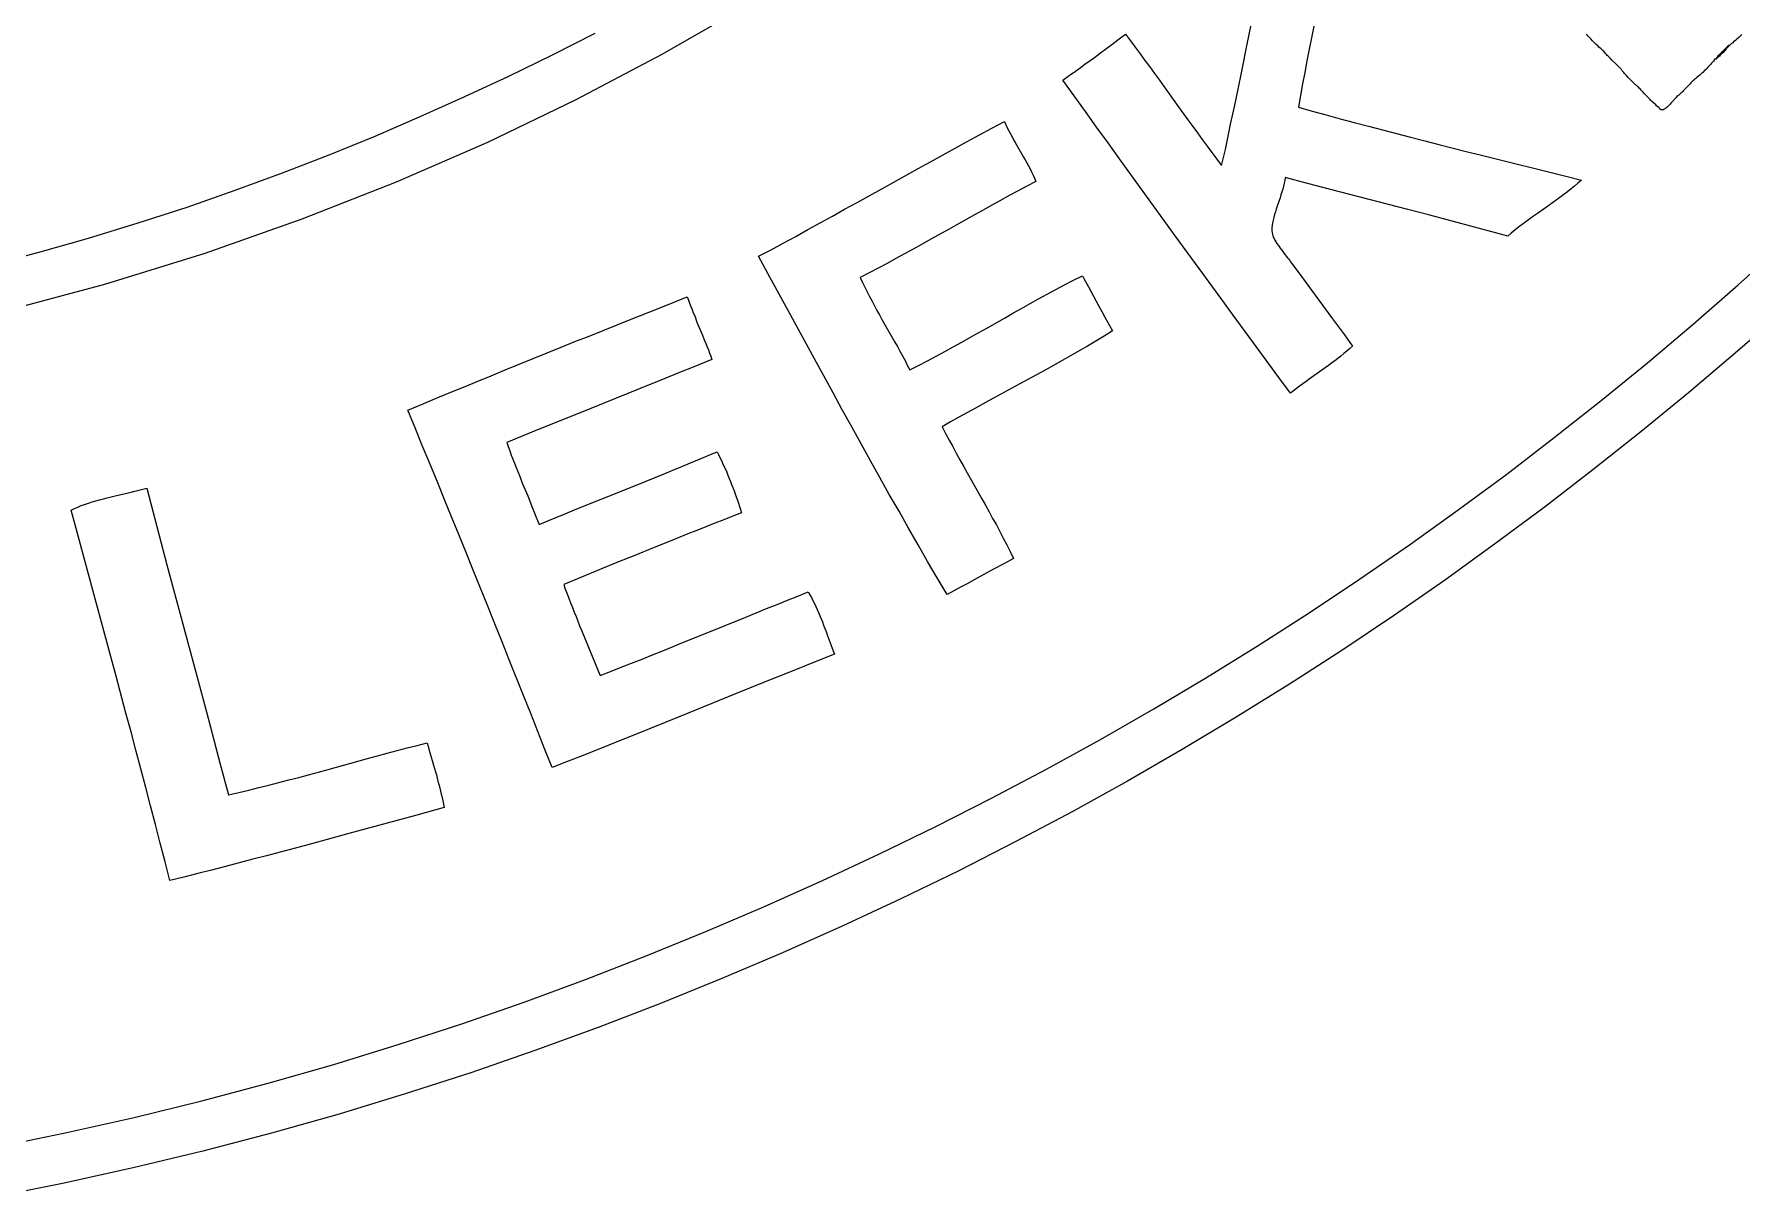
# Model space of a CAD drawing. Header units: metres. Extents: x -185 to 1201, y -340 to 309.
# Drawn here: x 896.98 to 904.39, y 49.29 to 54.34 of the extents above; entities that cross this region are included whole.
import ezdxf

# ---------------------------------------------------------------- set-up
doc = ezdxf.new("R2010")
doc.units = ezdxf.units.M

msp = doc.modelspace()

# ---------------------------------------------------------------- linework, layer by layer
for p, q in [((902.241, 54.2971), (902.288, 54.5306)), ((900.064, 54.4589), (899.702, 54.2519)), ((902.529, 54.3744), (902.52, 54.3245)), ((899.228, 54.25), (899.413, 54.3444)), ((901.605, 54.2587), (901.632, 54.2788)), ((901.632, 54.2788), (901.659, 54.299)), ((901.659, 54.299), (901.686, 54.3192)), ((901.686, 54.3192), (901.713, 54.3396)), ((901.713, 54.3396), (901.734, 54.3114)), ((901.734, 54.3114), (901.755, 54.2831)), ((901.755, 54.2831), (901.776, 54.2548)), ((902.217, 54.1796), (902.241, 54.2971)), ((902.52, 54.3245), (902.51, 54.2746)), ((903.719, 54.3319), (903.712, 54.3405)), ((903.723, 54.3277), (903.719, 54.3319)), ((903.727, 54.3235), (903.723, 54.3277)), ((903.731, 54.3194), (903.727, 54.3235)), ((903.738, 54.3113), (903.731, 54.3194)), ((903.742, 54.3073), (903.738, 54.3113)), ((903.75, 54.2994), (903.742, 54.3073)), ((903.754, 54.2956), (903.75, 54.2994)), ((903.762, 54.2879), (903.754, 54.2956)), ((903.766, 54.2841), (903.762, 54.2879)), ((903.775, 54.2767), (903.766, 54.2841)), ((903.779, 54.273), (903.775, 54.2767)), ((904.318, 54.2766), (904.304, 54.2607)), ((904.317, 54.2808), (904.306, 54.2688)), ((904.31, 54.2728), (904.318, 54.2808)), ((904.325, 54.2886), (904.317, 54.2808)), ((904.318, 54.2808), (904.322, 54.2847)), ((904.322, 54.2805), (904.318, 54.2766)), ((904.322, 54.2847), (904.33, 54.2925)), ((904.326, 54.2844), (904.322, 54.2805)), ((904.33, 54.2925), (904.325, 54.2886)), ((904.329, 54.2883), (904.326, 54.2844)), ((904.333, 54.2921), (904.329, 54.2883)), ((904.337, 54.2957), (904.333, 54.2921)), ((904.341, 54.2994), (904.337, 54.2957)), ((904.346, 54.3029), (904.341, 54.2994)), ((904.35, 54.3062), (904.346, 54.3029)), ((904.359, 54.3141), (904.35, 54.3062)), ((904.364, 54.318), (904.359, 54.3141)), ((904.373, 54.326), (904.364, 54.318)), ((904.377, 54.3301), (904.373, 54.326)), ((904.386, 54.3383), (904.377, 54.3301)), ((899.039, 54.1582), (899.228, 54.25)), ((899.702, 54.2519), (899.33, 54.0557)), ((901.51, 54.1895), (901.537, 54.2092)), ((901.537, 54.2092), (901.564, 54.2289)), ((901.564, 54.2289), (901.578, 54.2388)), ((901.578, 54.2388), (901.605, 54.2587)), ((901.776, 54.2548), (901.797, 54.2263)), ((901.797, 54.2263), (901.818, 54.1978)), ((902.5, 54.2245), (902.491, 54.1744)), ((902.51, 54.2746), (902.5, 54.2245)), ((903.783, 54.2694), (903.779, 54.273)), ((903.787, 54.2658), (903.783, 54.2694)), ((903.791, 54.2612), (903.787, 54.2658)), ((903.794, 54.2567), (903.791, 54.2612)), ((903.798, 54.2524), (903.794, 54.2567)), ((903.802, 54.2481), (903.798, 54.2524)), ((903.806, 54.2439), (903.802, 54.2481)), ((903.81, 54.2398), (903.806, 54.2439)), ((903.814, 54.2357), (903.81, 54.2398)), ((903.822, 54.2277), (903.814, 54.2357)), ((903.839, 54.2117), (903.822, 54.2277)), ((903.843, 54.2076), (903.839, 54.2117)), ((903.847, 54.2035), (903.843, 54.2076)), ((903.851, 54.1993), (903.847, 54.2035)), ((904.247, 54.2059), (904.239, 54.1977)), ((904.251, 54.2101), (904.247, 54.2059)), ((904.254, 54.2143), (904.251, 54.2101)), ((904.262, 54.2229), (904.254, 54.2143)), ((904.265, 54.2272), (904.262, 54.2229)), ((904.266, 54.2297), (904.265, 54.2272)), ((904.267, 54.2304), (904.266, 54.2297)), ((904.268, 54.2312), (904.267, 54.2307)), ((904.267, 54.2307), (904.267, 54.2304)), ((904.269, 54.2317), (904.268, 54.2316)), ((904.268, 54.2316), (904.268, 54.2314)), ((904.268, 54.2314), (904.268, 54.2312)), ((904.27, 54.2317), (904.269, 54.2317)), ((904.271, 54.2314), (904.27, 54.2317)), ((904.279, 54.2397), (904.271, 54.2314)), ((904.271, 54.2314), (904.276, 54.2344)), ((904.273, 54.231), (904.271, 54.2314)), ((904.271, 54.2314), (904.271, 54.231)), ((904.271, 54.231), (904.271, 54.2314)), ((904.271, 54.2314), (904.271, 54.2314)), ((904.276, 54.2344), (904.273, 54.231)), ((904.276, 54.2344), (904.28, 54.2397)), ((904.28, 54.2379), (904.276, 54.2344)), ((904.282, 54.244), (904.279, 54.2397)), ((904.28, 54.2397), (904.284, 54.244)), ((904.284, 54.2415), (904.28, 54.2379)), ((904.29, 54.2525), (904.282, 54.244)), ((904.284, 54.244), (904.287, 54.2483)), ((904.288, 54.2452), (904.284, 54.2415)), ((904.287, 54.2483), (904.291, 54.2525)), ((904.292, 54.249), (904.288, 54.2452)), ((904.298, 54.2607), (904.29, 54.2525)), ((904.291, 54.2525), (904.295, 54.2566)), ((904.296, 54.2528), (904.292, 54.249)), ((904.295, 54.2566), (904.302, 54.2648)), ((904.3, 54.2567), (904.296, 54.2528)), ((904.306, 54.2688), (904.298, 54.2607)), ((904.304, 54.2607), (904.3, 54.2567)), ((904.302, 54.2648), (904.31, 54.2728)), ((898.849, 54.0692), (899.039, 54.1582)), ((901.441, 54.1411), (901.469, 54.1604)), ((901.49, 54.0728), (901.441, 54.1411)), ((901.469, 54.1604), (901.496, 54.1798)), ((901.496, 54.1798), (901.51, 54.1895)), ((901.818, 54.1978), (901.839, 54.1692)), ((901.839, 54.1692), (901.86, 54.1406)), ((901.86, 54.1406), (901.88, 54.112)), ((902.201, 54.1019), (902.217, 54.1796)), ((902.491, 54.1744), (902.481, 54.1242)), ((903.855, 54.195), (903.851, 54.1993)), ((903.859, 54.1907), (903.855, 54.195)), ((903.863, 54.1862), (903.859, 54.1907)), ((903.866, 54.1816), (903.863, 54.1862)), ((903.874, 54.1733), (903.866, 54.1816)), ((903.877, 54.1691), (903.874, 54.1733)), ((903.885, 54.1608), (903.877, 54.1691)), ((903.892, 54.1526), (903.885, 54.1608)), ((903.9, 54.1445), (903.892, 54.1526)), ((903.904, 54.1405), (903.9, 54.1445)), ((903.912, 54.1326), (903.904, 54.1405)), ((903.92, 54.1248), (903.912, 54.1326)), ((904.165, 54.129), (904.161, 54.1249)), ((904.169, 54.1331), (904.165, 54.129)), ((904.173, 54.137), (904.169, 54.1331)), ((904.177, 54.1409), (904.173, 54.137)), ((904.182, 54.1446), (904.177, 54.1409)), ((904.186, 54.1482), (904.182, 54.1446)), ((904.191, 54.1518), (904.186, 54.1482)), ((904.199, 54.1591), (904.191, 54.1518)), ((904.203, 54.1628), (904.199, 54.1591)), ((904.212, 54.1703), (904.203, 54.1628)), ((904.216, 54.1741), (904.212, 54.1703)), ((904.224, 54.1819), (904.216, 54.1741)), ((904.228, 54.1858), (904.224, 54.1819)), ((904.232, 54.1897), (904.228, 54.1858)), ((904.239, 54.1977), (904.232, 54.1897)), ((898.655, 53.9825), (898.849, 54.0692)), ((899.33, 54.0557), (898.946, 53.8708)), ((901.539, 54.0045), (901.49, 54.0728)), ((901.88, 54.112), (901.942, 54.026)), ((902.185, 54.0251), (902.201, 54.1019)), ((902.472, 54.0739), (902.463, 54.0235)), ((902.481, 54.1242), (902.472, 54.0739)), ((903.924, 54.1209), (903.92, 54.1248)), ((903.928, 54.1172), (903.924, 54.1209)), ((903.933, 54.1134), (903.928, 54.1172)), ((903.937, 54.1097), (903.933, 54.1134)), ((903.941, 54.1061), (903.937, 54.1097)), ((903.945, 54.1026), (903.941, 54.1061)), ((903.949, 54.0979), (903.945, 54.1026)), ((903.953, 54.0932), (903.949, 54.0979)), ((903.957, 54.0887), (903.953, 54.0932)), ((903.961, 54.0842), (903.957, 54.0887)), ((903.965, 54.0797), (903.961, 54.0842)), ((903.969, 54.0753), (903.965, 54.0797)), ((903.973, 54.0709), (903.969, 54.0753)), ((903.982, 54.0623), (903.973, 54.0709)), ((903.986, 54.0581), (903.982, 54.0623)), ((903.99, 54.0539), (903.986, 54.0581)), ((903.994, 54.0498), (903.99, 54.0539)), ((904.098, 54.0627), (904.085, 54.048)), ((904.101, 54.066), (904.098, 54.0627)), ((904.104, 54.0692), (904.101, 54.066)), ((904.108, 54.0726), (904.104, 54.0692)), ((904.113, 54.0761), (904.108, 54.0726)), ((904.117, 54.0798), (904.113, 54.0761)), ((904.121, 54.0836), (904.117, 54.0798)), ((904.125, 54.0875), (904.121, 54.0836)), ((904.129, 54.0916), (904.125, 54.0875)), ((904.133, 54.0956), (904.129, 54.0916)), ((904.137, 54.0998), (904.133, 54.0956)), ((904.153, 54.1166), (904.137, 54.0998)), ((904.157, 54.1208), (904.153, 54.1166)), ((904.161, 54.1249), (904.157, 54.1208)), ((898.459, 53.8984), (898.655, 53.9825)), ((901.588, 53.9363), (901.539, 54.0045)), ((901.942, 54.026), (901.984, 53.9687)), ((902.169, 53.9498), (902.177, 53.9873)), ((902.177, 53.9873), (902.185, 54.0251)), ((902.463, 54.0235), (902.523, 54.0066)), ((902.523, 54.0066), (902.583, 53.9898)), ((902.583, 53.9898), (902.644, 53.9733)), ((903.999, 54.0457), (903.994, 54.0498)), ((904.003, 54.0416), (903.999, 54.0457)), ((904.012, 54.0336), (904.003, 54.0416)), ((904.016, 54.0296), (904.012, 54.0336)), ((904.025, 54.0218), (904.016, 54.0296)), ((904.03, 54.0179), (904.025, 54.0218)), ((904.03, 54.0173), (904.03, 54.0179)), ((904.03, 54.0168), (904.03, 54.0173)), ((904.03, 54.0162), (904.03, 54.0168)), ((904.031, 54.0157), (904.03, 54.0162)), ((904.031, 54.0152), (904.031, 54.0157)), ((904.031, 54.0147), (904.031, 54.0152)), ((904.031, 54.0142), (904.031, 54.0147)), ((904.032, 54.0137), (904.031, 54.0142)), ((904.032, 54.0133), (904.032, 54.0137)), ((904.033, 54.013), (904.032, 54.0133)), ((904.033, 54.0126), (904.033, 54.013)), ((904.034, 54.0123), (904.033, 54.0126)), ((904.035, 54.0121), (904.034, 54.0123)), ((904.035, 54.0119), (904.035, 54.0121)), ((904.036, 54.0118), (904.035, 54.0119)), ((904.037, 54.0118), (904.036, 54.0118)), ((904.038, 54.0118), (904.037, 54.0118)), ((904.039, 54.0119), (904.038, 54.0118)), ((904.04, 54.012), (904.039, 54.0119)), ((904.041, 54.0123), (904.04, 54.012)), ((904.044, 54.0125), (904.041, 54.0123)), ((904.046, 54.0133), (904.044, 54.0125)), ((904.049, 54.0146), (904.046, 54.0133)), ((904.052, 54.0162), (904.049, 54.0146)), ((904.055, 54.0183), (904.052, 54.0162)), ((904.058, 54.0207), (904.055, 54.0183)), ((904.062, 54.0235), (904.058, 54.0207)), ((904.065, 54.0265), (904.062, 54.0235)), ((904.068, 54.0297), (904.065, 54.0265)), ((904.072, 54.0331), (904.068, 54.0297)), ((904.075, 54.0367), (904.072, 54.0331)), ((904.078, 54.0404), (904.075, 54.0367)), ((904.085, 54.048), (904.078, 54.0404)), ((901.08, 53.9034), (901.134, 53.9323)), ((901.134, 53.9323), (901.188, 53.961)), ((901.188, 53.961), (901.194, 53.9474)), ((901.194, 53.9474), (901.2, 53.934)), ((901.2, 53.934), (901.207, 53.9208)), ((901.207, 53.9208), (901.214, 53.9078)), ((901.214, 53.9078), (901.221, 53.895)), ((901.638, 53.8681), (901.588, 53.9363)), ((901.984, 53.9687), (902.005, 53.9401)), ((902.005, 53.9401), (902.025, 53.9116)), ((902.025, 53.9116), (902.046, 53.8831)), ((902.154, 53.8762), (902.161, 53.9128)), ((902.161, 53.9128), (902.169, 53.9498)), ((902.644, 53.9733), (902.705, 53.9568)), ((902.705, 53.9568), (902.766, 53.9406)), ((902.766, 53.9406), (902.827, 53.9245)), ((902.827, 53.9245), (902.888, 53.9086)), ((902.888, 53.9086), (902.949, 53.8928)), ((898.26, 53.8171), (898.459, 53.8984)), ((898.946, 53.8708), (898.55, 53.6978)), ((900.92, 53.816), (900.974, 53.8452)), ((900.974, 53.8452), (901.027, 53.8744)), ((901.027, 53.8744), (901.08, 53.9034)), ((901.221, 53.895), (901.228, 53.8822)), ((901.228, 53.8822), (901.235, 53.8696)), ((901.235, 53.8696), (901.242, 53.8571)), ((901.242, 53.8571), (901.264, 53.8196)), ((901.687, 53.8), (901.638, 53.8681)), ((902.046, 53.8831), (902.067, 53.8547)), ((902.067, 53.8547), (902.088, 53.8264)), ((902.138, 53.8048), (902.146, 53.8402)), ((902.146, 53.8402), (902.154, 53.8762)), ((902.949, 53.8928), (903.011, 53.8771)), ((903.011, 53.8771), (903.072, 53.8615)), ((903.072, 53.8615), (903.134, 53.8459)), ((903.134, 53.8459), (903.196, 53.8304)), ((898.058, 53.7385), (898.26, 53.8171)), ((900.708, 53.6984), (900.814, 53.7573)), ((900.814, 53.7573), (900.867, 53.7867)), ((900.867, 53.7867), (900.92, 53.816)), ((901.264, 53.8196), (901.271, 53.8071)), ((901.271, 53.8071), (901.278, 53.7944)), ((901.278, 53.7944), (901.285, 53.7817)), ((901.285, 53.7817), (901.292, 53.7689)), ((901.292, 53.7689), (901.299, 53.7559)), ((901.736, 53.7319), (901.687, 53.8)), ((902.088, 53.8264), (902.109, 53.7982)), ((902.109, 53.7982), (902.13, 53.77)), ((902.13, 53.77), (902.138, 53.8048)), ((903.196, 53.8304), (903.257, 53.815)), ((903.257, 53.815), (903.628, 53.7229)), ((897.852, 53.663), (898.058, 53.7385)), ((898.55, 53.6978), (898.142, 53.5372)), ((900.549, 53.6099), (900.708, 53.6984)), ((901.324, 53.7018), (901.285, 53.6814)), ((901.299, 53.7559), (901.305, 53.7427)), ((901.305, 53.7427), (901.312, 53.7293)), ((901.312, 53.7293), (901.318, 53.7157)), ((901.318, 53.7157), (901.324, 53.7018)), ((901.785, 53.6639), (901.736, 53.7319)), ((902.401, 53.6934), (902.398, 53.6809)), ((902.404, 53.7058), (902.401, 53.6934)), ((902.406, 53.7183), (902.404, 53.7058)), ((902.502, 53.6931), (902.406, 53.7183)), ((902.647, 53.6553), (902.502, 53.6931)), ((903.628, 53.7229), (903.69, 53.7075)), ((903.675, 53.6944), (903.66, 53.6815)), ((903.69, 53.7075), (903.675, 53.6944)), ((897.644, 53.5905), (897.852, 53.663)), ((900.495, 53.5805), (900.549, 53.6099)), ((901.171, 53.6191), (901.133, 53.5982)), ((901.209, 53.64), (901.171, 53.6191)), ((901.247, 53.6607), (901.209, 53.64)), ((901.285, 53.6814), (901.247, 53.6607)), ((901.835, 53.5959), (901.785, 53.6639)), ((902.383, 53.6309), (902.37, 53.5939)), ((902.387, 53.6434), (902.383, 53.6309)), ((902.391, 53.6559), (902.387, 53.6434)), ((902.395, 53.6684), (902.391, 53.6559)), ((902.398, 53.6809), (902.395, 53.6684)), ((902.937, 53.5798), (902.647, 53.6553)), ((903.565, 53.6087), (903.548, 53.597)), ((903.581, 53.6205), (903.565, 53.6087)), ((903.597, 53.6324), (903.581, 53.6205)), ((903.613, 53.6444), (903.597, 53.6324)), ((903.629, 53.6566), (903.613, 53.6444)), ((903.645, 53.6689), (903.629, 53.6566)), ((903.66, 53.6815), (903.645, 53.6689)), ((897.432, 53.5213), (897.644, 53.5905)), ((898.142, 53.5372), (897.721, 53.3895)), ((900.389, 53.5218), (900.442, 53.5511)), ((900.442, 53.5511), (900.495, 53.5805)), ((901.058, 53.5561), (900.945, 53.4927)), ((901.096, 53.5772), (901.058, 53.5561)), ((901.133, 53.5982), (901.096, 53.5772)), ((901.884, 53.5279), (901.835, 53.5959)), ((902.356, 53.5457), (902.353, 53.534)), ((902.359, 53.5576), (902.356, 53.5457)), ((902.363, 53.5696), (902.359, 53.5576)), ((902.366, 53.5817), (902.363, 53.5696)), ((902.37, 53.5939), (902.366, 53.5817)), ((903.033, 53.5545), (902.937, 53.5798)), ((903.13, 53.529), (903.033, 53.5545)), ((903.466, 53.5386), (903.449, 53.5267)), ((903.482, 53.5504), (903.466, 53.5386)), ((903.499, 53.5621), (903.482, 53.5504)), ((903.548, 53.597), (903.499, 53.5621)), ((897.216, 53.4555), (897.432, 53.5213)), ((900.229, 53.4344), (900.283, 53.4634)), ((900.283, 53.4634), (900.336, 53.4925)), ((900.336, 53.4925), (900.389, 53.5218)), ((900.945, 53.4927), (900.869, 53.4504)), ((901.933, 53.46), (901.884, 53.5279)), ((902.349, 53.511), (902.348, 53.4998)), ((902.348, 53.4998), (902.348, 53.4888)), ((902.348, 53.4888), (902.349, 53.4779)), ((902.351, 53.5224), (902.349, 53.511)), ((902.349, 53.4779), (902.35, 53.4722)), ((902.35, 53.4722), (902.352, 53.4662)), ((902.353, 53.534), (902.351, 53.5224)), ((902.352, 53.4662), (902.354, 53.4599)), ((903.226, 53.5035), (903.13, 53.529)), ((903.323, 53.4777), (903.226, 53.5035)), ((903.371, 53.4648), (903.323, 53.4777)), ((903.386, 53.4776), (903.371, 53.4648)), ((903.401, 53.4902), (903.386, 53.4776)), ((903.417, 53.5026), (903.401, 53.4902)), ((903.433, 53.5147), (903.417, 53.5026)), ((903.449, 53.5267), (903.433, 53.5147)), ((896.775, 53.3343), (896.997, 53.3931)), ((896.997, 53.3931), (897.216, 53.4555)), ((897.721, 53.3895), (897.286, 53.2552)), ((900.122, 53.3768), (900.176, 53.4055)), ((900.176, 53.4055), (900.229, 53.4344)), ((900.755, 53.3874), (900.717, 53.3666)), ((900.793, 53.4084), (900.755, 53.3874)), ((900.831, 53.4294), (900.793, 53.4084)), ((900.869, 53.4504), (900.831, 53.4294)), ((902.032, 53.3244), (901.933, 53.46)), ((902.354, 53.4599), (902.357, 53.4534)), ((902.357, 53.4534), (902.361, 53.4467)), ((902.361, 53.4467), (902.365, 53.4399)), ((902.365, 53.4399), (902.369, 53.4329)), ((902.369, 53.4329), (902.374, 53.4259)), ((902.374, 53.4259), (902.379, 53.4188)), ((902.379, 53.4188), (902.384, 53.4117)), ((902.384, 53.4117), (902.39, 53.4046)), ((902.39, 53.4046), (902.395, 53.3975)), ((902.395, 53.3975), (902.4, 53.3906)), ((902.4, 53.3906), (902.416, 53.3706)), ((904.369, 53.2524), (904.561, 53.4251)), ((900.162, 53.3029), (900.122, 53.3768)), ((900.64, 53.3253), (900.602, 53.3049)), ((900.679, 53.3459), (900.64, 53.3253)), ((900.717, 53.3666), (900.679, 53.3459)), ((902.131, 53.1889), (902.032, 53.3244)), ((902.416, 53.3706), (902.421, 53.3643)), ((902.421, 53.3643), (902.425, 53.3583)), ((902.425, 53.3583), (902.429, 53.3526)), ((902.429, 53.3526), (902.433, 53.3472)), ((902.433, 53.3472), (902.46, 53.3113)), ((897.286, 53.2552), (896.838, 53.1349)), ((900.203, 53.2289), (900.162, 53.3029)), ((900.602, 53.3049), (900.563, 53.2846)), ((900.563, 53.2846), (900.573, 53.2636)), ((900.573, 53.2636), (900.583, 53.2428)), ((900.583, 53.2428), (900.593, 53.2223)), ((901.411, 53.233), (901.449, 53.253)), ((901.449, 53.253), (901.487, 53.2727)), ((901.487, 53.2727), (901.526, 53.2921)), ((901.526, 53.2921), (901.532, 53.28)), ((901.532, 53.28), (901.552, 53.244)), ((901.552, 53.244), (901.598, 53.1608)), ((902.46, 53.3113), (902.61, 53.1061)), ((904.174, 53.0825), (904.369, 53.2524)), ((899.691, 53.1523), (899.813, 53.2004)), ((899.813, 53.2004), (899.818, 53.1866)), ((899.818, 53.1866), (899.823, 53.1729)), ((899.823, 53.1729), (899.829, 53.1593)), ((900.243, 53.1549), (900.203, 53.2289)), ((900.593, 53.2223), (900.603, 53.202)), ((900.603, 53.202), (900.614, 53.1819)), ((900.614, 53.1819), (900.625, 53.162)), ((901.262, 53.1509), (901.299, 53.1717)), ((901.299, 53.1717), (901.336, 53.1923)), ((901.336, 53.1923), (901.374, 53.2127)), ((901.374, 53.2127), (901.411, 53.233)), ((902.18, 53.1212), (902.131, 53.1889)), ((899.509, 53.0798), (899.57, 53.104)), ((899.57, 53.104), (899.691, 53.1523)), ((899.829, 53.1593), (899.834, 53.1457)), ((899.834, 53.1457), (899.839, 53.1322)), ((899.839, 53.1322), (899.845, 53.1187)), ((899.845, 53.1187), (899.855, 53.0919)), ((899.855, 53.0919), (899.877, 53.0384)), ((900.364, 52.9328), (900.243, 53.1549)), ((900.625, 53.162), (900.635, 53.1421)), ((900.635, 53.1421), (900.646, 53.1224)), ((900.646, 53.1224), (900.657, 53.1028)), ((900.657, 53.1028), (900.668, 53.0832)), ((901.114, 53.0673), (901.188, 53.1092)), ((901.188, 53.1092), (901.225, 53.1301)), ((901.225, 53.1301), (901.262, 53.1509)), ((901.598, 53.1608), (901.611, 53.1371)), ((901.611, 53.1371), (901.624, 53.1133)), ((901.624, 53.1133), (901.637, 53.0894)), ((902.279, 52.9859), (902.18, 53.1212)), ((902.61, 53.1061), (902.636, 53.0703)), ((904.557, 53.1311), (904.357, 52.9565)), ((899.326, 53.0067), (899.387, 53.0311)), ((899.387, 53.0311), (899.448, 53.0555)), ((899.448, 53.0555), (899.509, 53.0798)), ((899.877, 53.0384), (899.888, 53.0116)), ((900.668, 53.0832), (900.702, 53.0245)), ((900.702, 53.0245), (900.713, 53.0049)), ((901.004, 53.0048), (901.041, 53.0255)), ((901.041, 53.0255), (901.077, 53.0464)), ((901.077, 53.0464), (901.114, 53.0673)), ((901.62, 53.031), (901.584, 53.0092)), ((901.656, 53.0532), (901.62, 53.031)), ((901.637, 53.0894), (901.643, 53.0773)), ((901.643, 53.0773), (901.656, 53.0532)), ((902.636, 53.0703), (902.662, 53.0358)), ((902.662, 53.0358), (902.686, 53.003)), ((903.976, 52.9156), (904.174, 53.0825)), ((899.144, 52.9332), (899.205, 52.9577)), ((899.205, 52.9577), (899.266, 52.9823)), ((899.266, 52.9823), (899.326, 53.0067)), ((899.888, 53.0116), (899.894, 52.9981)), ((899.894, 52.9981), (899.899, 52.9846)), ((899.899, 52.9846), (899.905, 52.9711)), ((899.905, 52.9711), (899.91, 52.9574)), ((899.91, 52.9574), (899.915, 52.9437)), ((899.915, 52.9437), (899.92, 52.9299)), ((900.713, 53.0049), (900.724, 52.9852)), ((900.724, 52.9852), (900.735, 52.9653)), ((900.735, 52.9653), (900.746, 52.9453)), ((900.746, 52.9453), (900.757, 52.9252)), ((900.854, 52.9235), (900.892, 52.9435)), ((900.892, 52.9435), (900.929, 52.9637)), ((900.929, 52.9637), (900.966, 52.9841)), ((900.966, 52.9841), (901.004, 53.0048)), ((901.475, 52.9452), (901.438, 52.9243)), ((901.512, 52.9663), (901.475, 52.9452)), ((901.548, 52.9876), (901.512, 52.9663)), ((901.584, 53.0092), (901.548, 52.9876)), ((902.378, 52.8507), (902.279, 52.9859)), ((902.647, 52.9444), (902.633, 52.9341)), ((902.66, 52.9549), (902.647, 52.9444)), ((902.673, 52.9655), (902.66, 52.9549)), ((902.685, 52.9763), (902.673, 52.9655)), ((902.698, 52.9873), (902.685, 52.9763)), ((902.686, 53.003), (902.698, 52.9873)), ((904.357, 52.9565), (904.154, 52.7848)), ((898.963, 52.8592), (899.023, 52.8839)), ((899.023, 52.8839), (899.084, 52.9086)), ((899.084, 52.9086), (899.144, 52.9332)), ((899.787, 52.8756), (899.698, 52.8395)), ((899.831, 52.8937), (899.787, 52.8756)), ((899.92, 52.9299), (899.831, 52.8937)), ((900.405, 52.8588), (900.364, 52.9328)), ((900.757, 52.9252), (900.767, 52.9049)), ((900.767, 52.9049), (900.778, 52.8843)), ((900.778, 52.8843), (900.816, 52.9037)), ((900.816, 52.9037), (900.854, 52.9235)), ((901.364, 52.883), (901.327, 52.8625)), ((901.401, 52.9036), (901.364, 52.883)), ((901.438, 52.9243), (901.401, 52.9036)), ((902.565, 52.8837), (902.509, 52.844)), ((902.579, 52.8936), (902.565, 52.8837)), ((902.593, 52.9036), (902.579, 52.8936)), ((902.606, 52.9137), (902.593, 52.9036)), ((902.62, 52.9238), (902.606, 52.9137)), ((902.633, 52.9341), (902.62, 52.9238)), ((903.776, 52.7516), (903.976, 52.9156)), ((898.781, 52.7847), (898.842, 52.8096)), ((898.842, 52.8096), (898.902, 52.8344)), ((898.902, 52.8344), (898.963, 52.8592)), ((899.608, 52.8035), (899.341, 52.6956)), ((899.698, 52.8395), (899.608, 52.8035)), ((900.445, 52.7849), (900.405, 52.8588)), ((901.252, 52.8218), (901.14, 52.7611)), ((901.29, 52.8421), (901.252, 52.8218)), ((901.327, 52.8625), (901.29, 52.8421)), ((902.428, 52.7832), (902.378, 52.8507)), ((902.455, 52.8038), (902.441, 52.7936)), ((902.468, 52.814), (902.455, 52.8038)), ((902.482, 52.8241), (902.468, 52.814)), ((902.496, 52.8341), (902.482, 52.8241)), ((902.509, 52.844), (902.496, 52.8341)), ((898.601, 52.7098), (898.661, 52.7348)), ((898.661, 52.7348), (898.721, 52.7598)), ((898.721, 52.7598), (898.781, 52.7847)), ((900.485, 52.7111), (900.445, 52.7849)), ((901.065, 52.7204), (901.028, 52.7)), ((901.103, 52.7408), (901.065, 52.7204)), ((901.14, 52.7611), (901.103, 52.7408)), ((902.441, 52.7936), (902.428, 52.7832)), ((903.572, 52.5905), (903.776, 52.7516)), ((904.154, 52.7848), (903.948, 52.6161)), ((898.633, 52.6329), (898.601, 52.7098)), ((899.341, 52.6956), (899.163, 52.6239)), ((900.526, 52.6374), (900.485, 52.7111)), ((900.954, 52.6587), (900.918, 52.6378)), ((900.991, 52.6794), (900.954, 52.6587)), ((901.028, 52.7), (900.991, 52.6794)), ((898.664, 52.5559), (898.633, 52.6329)), ((899.163, 52.6239), (899.031, 52.5701)), ((900.567, 52.5638), (900.526, 52.6374)), ((900.918, 52.6378), (900.933, 52.609)), ((900.933, 52.609), (900.948, 52.5803)), ((900.948, 52.5803), (900.964, 52.5517)), ((903.366, 52.4325), (903.572, 52.5905)), ((903.948, 52.6161), (903.74, 52.4504)), ((898.696, 52.4788), (898.664, 52.5559)), ((899.031, 52.5701), (899.037, 52.5517)), ((899.037, 52.5517), (899.044, 52.5334)), ((899.044, 52.5334), (899.05, 52.5152)), ((899.05, 52.5152), (899.057, 52.4972)), ((899.866, 52.4973), (899.904, 52.5134)), ((899.904, 52.5134), (899.942, 52.5296)), ((899.942, 52.5296), (899.948, 52.5172)), ((899.948, 52.5172), (899.954, 52.5046)), ((899.954, 52.5046), (899.961, 52.4919)), ((900.607, 52.4903), (900.567, 52.5638)), ((900.964, 52.5517), (900.979, 52.5233)), ((900.979, 52.5233), (900.995, 52.4949)), ((898.728, 52.4017), (898.696, 52.4788)), ((899.057, 52.4972), (899.064, 52.4792)), ((899.064, 52.4792), (899.071, 52.4613)), ((899.071, 52.4613), (899.078, 52.4435)), ((899.078, 52.4435), (899.085, 52.4258)), ((899.085, 52.4258), (899.099, 52.3904)), ((899.673, 52.4179), (899.712, 52.4336)), ((899.712, 52.4336), (899.75, 52.4494)), ((899.75, 52.4494), (899.789, 52.4653)), ((899.789, 52.4653), (899.827, 52.4812)), ((899.827, 52.4812), (899.866, 52.4973)), ((899.961, 52.4919), (899.966, 52.4792)), ((899.966, 52.4792), (899.972, 52.4663)), ((899.972, 52.4663), (899.978, 52.4534)), ((899.978, 52.4534), (899.984, 52.4403)), ((899.984, 52.4403), (899.989, 52.4272)), ((899.989, 52.4272), (899.995, 52.414)), ((900.648, 52.4171), (900.607, 52.4903)), ((900.995, 52.4949), (901.011, 52.4666)), ((901.011, 52.4666), (901.027, 52.4384)), ((901.027, 52.4384), (901.09, 52.3255)), ((903.156, 52.2775), (903.366, 52.4325)), ((903.74, 52.4504), (903.528, 52.2877)), ((897.332, 52.3383), (897.401, 52.3543)), ((897.401, 52.3543), (897.418, 52.3584)), ((897.418, 52.3584), (897.435, 52.3627)), ((897.435, 52.3627), (897.452, 52.3671)), ((897.452, 52.3671), (897.469, 52.3716)), ((897.469, 52.3716), (897.487, 52.3052)), ((898.759, 52.3246), (898.728, 52.4017)), ((899.099, 52.3904), (899.121, 52.3376)), ((899.44, 52.324), (899.596, 52.3865)), ((899.596, 52.3865), (899.673, 52.4179)), ((899.995, 52.414), (900, 52.4008)), ((900, 52.4008), (900.005, 52.3874)), ((900.005, 52.3874), (900.01, 52.374)), ((900.01, 52.374), (900.016, 52.3606)), ((900.016, 52.3606), (900.021, 52.347)), ((900.689, 52.344), (900.648, 52.4171)), ((897.142, 52.2761), (897.156, 52.283)), ((897.163, 52.1962), (897.142, 52.2761)), ((897.156, 52.283), (897.17, 52.2895)), ((897.17, 52.2895), (897.185, 52.2956)), ((897.185, 52.2956), (897.2, 52.3013)), ((897.2, 52.3013), (897.216, 52.3067)), ((897.216, 52.3067), (897.232, 52.3118)), ((897.232, 52.3118), (897.248, 52.3167)), ((897.248, 52.3167), (897.264, 52.3213)), ((897.264, 52.3213), (897.281, 52.3258)), ((897.281, 52.3258), (897.298, 52.33)), ((897.298, 52.33), (897.315, 52.3342)), ((897.315, 52.3342), (897.332, 52.3383)), ((897.487, 52.3052), (897.557, 52.0395)), ((898.791, 52.2474), (898.759, 52.3246)), ((899.121, 52.3376), (899.142, 52.2847)), ((899.142, 52.2847), (899.149, 52.267)), ((899.286, 52.2612), (899.324, 52.277)), ((899.324, 52.277), (899.363, 52.2927)), ((899.363, 52.2927), (899.44, 52.324)), ((900.021, 52.347), (900.025, 52.3335)), ((900.025, 52.3335), (900.03, 52.3198)), ((900.03, 52.3198), (900.035, 52.3062)), ((900.035, 52.3062), (900.04, 52.2924)), ((900.04, 52.2924), (900.044, 52.2786)), ((900.044, 52.2786), (900.048, 52.2648)), ((900.731, 52.2711), (900.689, 52.344)), ((901.09, 52.3255), (901.106, 52.2972)), ((901.106, 52.2972), (901.122, 52.2688)), ((902.944, 52.1256), (903.156, 52.2775)), ((903.528, 52.2877), (903.313, 52.1281)), ((898.822, 52.1701), (898.791, 52.2474)), ((899.149, 52.267), (899.156, 52.2493)), ((899.156, 52.2493), (899.163, 52.2314)), ((899.163, 52.2314), (899.17, 52.2136)), ((899.17, 52.2136), (899.209, 52.2295)), ((899.209, 52.2295), (899.247, 52.2454)), ((899.247, 52.2454), (899.286, 52.2612)), ((899.893, 52.204), (899.855, 52.1886)), ((899.932, 52.2193), (899.893, 52.204)), ((899.971, 52.2345), (899.932, 52.2193)), ((900.01, 52.2497), (899.971, 52.2345)), ((900.048, 52.2648), (900.01, 52.2497)), ((900.772, 52.1985), (900.731, 52.2711)), ((901.122, 52.2688), (901.137, 52.2404)), ((901.137, 52.2404), (901.153, 52.2119)), ((901.153, 52.2119), (901.168, 52.1832)), ((897.25, 51.8763), (897.163, 52.1962)), ((898.854, 52.0928), (898.822, 52.1701)), ((899.739, 52.1423), (899.662, 52.1112)), ((899.816, 52.1732), (899.739, 52.1423)), ((899.855, 52.1886), (899.816, 52.1732)), ((900.814, 52.1261), (900.772, 52.1985)), ((901.168, 52.1832), (901.183, 52.1544)), ((901.183, 52.1544), (901.199, 52.1254)), ((903.313, 52.1281), (903.096, 51.9716)), ((898.885, 52.0154), (898.854, 52.0928)), ((899.585, 52.08), (899.508, 52.0487)), ((899.662, 52.1112), (899.585, 52.08)), ((900.855, 52.054), (900.814, 52.1261)), ((900.897, 51.9821), (900.855, 52.054)), ((901.214, 52.059), (901.185, 52.0434)), ((901.199, 52.1254), (901.213, 52.0962)), ((901.213, 52.0962), (901.228, 52.0668)), ((901.228, 52.0668), (901.214, 52.059)), ((902.728, 51.9769), (902.944, 52.1256)), ((897.557, 52.0395), (897.682, 51.5742)), ((898.917, 51.938), (898.885, 52.0154)), ((899.508, 52.0487), (899.277, 51.9544)), ((900.94, 51.9106), (900.897, 51.9821)), ((901.07, 51.9807), (901.027, 51.9572)), ((901.141, 52.0199), (901.07, 51.9807)), ((901.185, 52.0434), (901.141, 52.0199)), ((898.948, 51.8605), (898.917, 51.938)), ((899.277, 51.9544), (899.284, 51.9341)), ((899.284, 51.9341), (899.292, 51.9139)), ((899.292, 51.9139), (899.299, 51.8938)), ((900.292, 51.9035), (900.337, 51.9215)), ((900.337, 51.9215), (900.344, 51.9092)), ((900.344, 51.9092), (900.351, 51.8968)), ((900.969, 51.9261), (900.94, 51.9106)), ((900.998, 51.9416), (900.969, 51.9261)), ((901.027, 51.9572), (900.998, 51.9416)), ((902.51, 51.8313), (902.728, 51.9769)), ((903.096, 51.9716), (902.875, 51.8183)), ((897.315, 51.6362), (897.25, 51.8763)), ((898.979, 51.783), (898.948, 51.8605)), ((899.299, 51.8938), (899.307, 51.8738)), ((899.307, 51.8738), (899.315, 51.854)), ((899.315, 51.854), (899.323, 51.8342)), ((899.323, 51.8342), (899.331, 51.8145)), ((900.067, 51.8128), (900.157, 51.8492)), ((900.157, 51.8492), (900.202, 51.8674)), ((900.202, 51.8674), (900.247, 51.8855)), ((900.247, 51.8855), (900.292, 51.9035)), ((900.351, 51.8968), (900.357, 51.8841)), ((900.357, 51.8841), (900.364, 51.8713)), ((900.364, 51.8713), (900.37, 51.8583)), ((900.37, 51.8583), (900.376, 51.8452)), ((900.376, 51.8452), (900.382, 51.8319)), ((900.382, 51.8319), (900.388, 51.8184)), ((899.01, 51.7054), (898.979, 51.783)), ((899.331, 51.8145), (899.346, 51.7752)), ((899.346, 51.7752), (899.354, 51.7556)), ((899.887, 51.7397), (900.067, 51.8128)), ((900.388, 51.8184), (900.393, 51.8049)), ((900.393, 51.8049), (900.399, 51.7912)), ((900.399, 51.7912), (900.404, 51.7775)), ((900.404, 51.7775), (900.409, 51.7636)), ((900.409, 51.7636), (900.415, 51.7497)), ((902.288, 51.689), (902.51, 51.8313)), ((902.875, 51.8183), (902.651, 51.6683)), ((899.041, 51.6278), (899.01, 51.7054)), ((899.354, 51.7556), (899.37, 51.7165)), ((899.37, 51.7165), (899.411, 51.6186)), ((899.707, 51.6668), (899.752, 51.685)), ((899.752, 51.685), (899.797, 51.7032)), ((899.797, 51.7032), (899.887, 51.7397)), ((900.415, 51.7497), (900.42, 51.7358)), ((900.42, 51.7358), (900.446, 51.6655)), ((902.064, 51.5499), (902.288, 51.689)), ((897.336, 51.556), (897.315, 51.6362)), ((899.103, 51.4723), (899.041, 51.6278)), ((899.411, 51.6186), (899.427, 51.5791)), ((899.526, 51.5948), (899.571, 51.6127)), ((899.571, 51.6127), (899.617, 51.6306)), ((899.617, 51.6306), (899.662, 51.6487)), ((899.662, 51.6487), (899.707, 51.6668)), ((900.389, 51.6271), (900.328, 51.6027)), ((900.451, 51.6515), (900.389, 51.6271)), ((900.446, 51.6655), (900.451, 51.6515)), ((902.651, 51.6683), (902.424, 51.5216)), ((897.379, 51.3956), (897.336, 51.556)), ((897.682, 51.5742), (897.735, 51.3745)), ((899.427, 51.5791), (899.435, 51.5593)), ((899.435, 51.5593), (899.48, 51.577)), ((899.48, 51.577), (899.526, 51.5948)), ((900.205, 51.5535), (900.144, 51.5288)), ((900.267, 51.5781), (900.205, 51.5535)), ((900.328, 51.6027), (900.267, 51.5781)), ((901.836, 51.414), (902.064, 51.5499)), ((899.134, 51.3945), (899.103, 51.4723)), ((900.022, 51.4792), (899.778, 51.38)), ((900.083, 51.504), (900.022, 51.4792)), ((900.144, 51.5288), (900.083, 51.504)), ((902.424, 51.5216), (902.193, 51.3781)), ((897.401, 51.3153), (897.379, 51.3956)), ((899.196, 51.2388), (899.134, 51.3945)), ((901.604, 51.2815), (901.836, 51.414)), ((897.422, 51.235), (897.401, 51.3153)), ((897.735, 51.3745), (897.788, 51.1747)), ((899.656, 51.3306), (899.595, 51.306)), ((899.717, 51.3552), (899.656, 51.3306)), ((899.778, 51.38), (899.717, 51.3552)), ((902.193, 51.3781), (901.959, 51.2381)), ((898.555, 51.2335), (898.599, 51.2449)), ((898.599, 51.2449), (898.642, 51.2561)), ((898.642, 51.2561), (898.685, 51.2672)), ((898.685, 51.2672), (898.689, 51.2532)), ((898.689, 51.2532), (898.693, 51.2392)), ((898.693, 51.2392), (898.697, 51.2253)), ((899.473, 51.257), (899.412, 51.2328)), ((899.534, 51.2814), (899.473, 51.257)), ((899.595, 51.306), (899.534, 51.2814)), ((901.37, 51.1524), (901.604, 51.2815)), ((897.444, 51.1546), (897.422, 51.235)), ((897.788, 51.1747), (897.824, 51.0414)), ((898.256, 51.1522), (898.427, 51.1989)), ((898.427, 51.1989), (898.47, 51.2105)), ((898.47, 51.2105), (898.512, 51.222)), ((898.512, 51.222), (898.555, 51.2335)), ((898.697, 51.2253), (898.713, 51.1698)), ((898.713, 51.1698), (898.721, 51.1421)), ((899.227, 51.1609), (899.196, 51.2388)), ((899.289, 51.1847), (899.227, 51.1609)), ((899.35, 51.2086), (899.289, 51.1847)), ((899.412, 51.2328), (899.35, 51.2086)), ((901.959, 51.2381), (901.722, 51.1015)), ((897.465, 51.0741), (897.444, 51.1546)), ((897.999, 51.0838), (898.042, 51.0949)), ((898.042, 51.0949), (898.085, 51.1062)), ((898.085, 51.1062), (898.128, 51.1175)), ((898.128, 51.1175), (898.171, 51.129)), ((898.171, 51.129), (898.214, 51.1405)), ((898.214, 51.1405), (898.256, 51.1522)), ((898.721, 51.1421), (898.725, 51.1282)), ((898.725, 51.1282), (898.728, 51.1143)), ((898.728, 51.1143), (898.732, 51.1003)), ((898.732, 51.1003), (898.736, 51.0863)), ((901.132, 51.0267), (901.37, 51.1524)), ((901.722, 51.1015), (901.482, 50.9684)), ((897.486, 50.9935), (897.465, 51.0741)), ((897.824, 51.0414), (897.868, 51.0517)), ((897.868, 51.0517), (897.912, 51.0622)), ((897.912, 51.0622), (897.955, 51.0729)), ((897.955, 51.0729), (897.999, 51.0838)), ((898.736, 51.0863), (898.74, 51.0723)), ((898.74, 51.0723), (898.743, 51.0582)), ((898.743, 51.0582), (898.746, 51.044)), ((898.746, 51.044), (898.75, 51.0297)), ((898.75, 51.0297), (898.753, 51.0154)), ((900.891, 50.9044), (901.132, 51.0267)), ((897.507, 50.9128), (897.486, 50.9935)), ((898.64, 50.9543), (898.345, 50.8736)), ((898.759, 50.9864), (898.64, 50.9543)), ((898.753, 51.0154), (898.756, 51.0009)), ((898.756, 51.0009), (898.759, 50.9864)), ((901.482, 50.9684), (901.238, 50.8389)), ((897.528, 50.8321), (897.507, 50.9128)), ((898.345, 50.8736), (898.226, 50.8415)), ((900.647, 50.7856), (900.891, 50.9044)), ((897.549, 50.7512), (897.528, 50.8321)), ((898.108, 50.8096), (898.048, 50.7937)), ((898.167, 50.8255), (898.108, 50.8096)), ((898.226, 50.8415), (898.167, 50.8255)), ((901.238, 50.8389), (900.99, 50.7128)), ((897.57, 50.6703), (897.549, 50.7512)), ((897.81, 50.731), (897.75, 50.7156)), ((897.87, 50.7465), (897.81, 50.731)), ((897.929, 50.7621), (897.87, 50.7465)), ((897.989, 50.7779), (897.929, 50.7621)), ((898.048, 50.7937), (897.989, 50.7779)), ((900.399, 50.6703), (900.647, 50.7856)), ((897.63, 50.6852), (897.57, 50.6703)), ((897.69, 50.7004), (897.63, 50.6852)), ((897.75, 50.7156), (897.69, 50.7004)), ((900.148, 50.558), (900.399, 50.6703)), ((900.99, 50.7128), (900.739, 50.5905)), ((900.739, 50.5905), (900.484, 50.4718)), ((899.893, 50.449), (900.148, 50.558)), ((899.635, 50.3434), (899.893, 50.449)), ((900.484, 50.4718), (900.226, 50.3569)), ((900.226, 50.3569), (899.963, 50.2453)), ((899.372, 50.2414), (899.635, 50.3434)), ((899.105, 50.1431), (899.372, 50.2414)), ((899.963, 50.2453), (899.697, 50.1374)), ((898.835, 50.0488), (899.105, 50.1431)), ((899.697, 50.1374), (899.427, 50.0332)), ((898.56, 49.9587), (898.835, 50.0488)), ((899.427, 50.0332), (899.152, 49.933)), ((898.28, 49.8728), (898.56, 49.9587)), ((899.152, 49.933), (898.874, 49.8368)), ((897.996, 49.7914), (898.28, 49.8728)), ((898.874, 49.8368), (898.59, 49.745)), ((897.708, 49.7147), (897.996, 49.7914)), ((897.414, 49.6428), (897.708, 49.7147)), ((898.59, 49.745), (898.303, 49.6576)), ((897.116, 49.5759), (897.414, 49.6428)), ((898.303, 49.6576), (898.01, 49.5749)), ((896.813, 49.5142), (897.116, 49.5759)), ((898.01, 49.5749), (897.713, 49.4971)), ((897.713, 49.4971), (897.411, 49.4242)), ((897.411, 49.4242), (897.104, 49.3566)), ((897.104, 49.3566), (896.792, 49.2943))]:
    msp.add_line(p, q)

doc.saveas('drawing.dxf')
